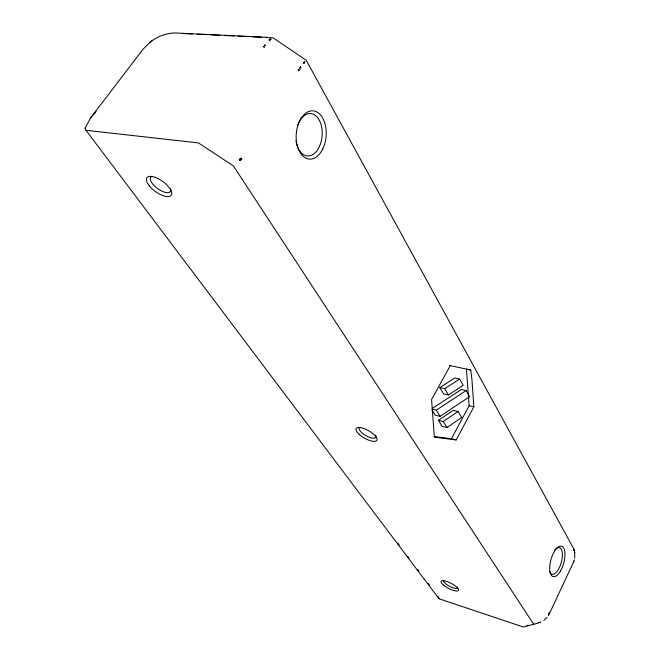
<?xml version="1.0" encoding="UTF-8"?>
<svg xmlns="http://www.w3.org/2000/svg" width="660" height="660" viewBox="0 0 660 660"><rect width="100%" height="100%" fill="white"/><g stroke="black" fill="none" stroke-linecap="round" stroke-linejoin="round"><path stroke-width="0.99" d="M574.728 552.387L574.703 558.22M573.631 548.897L574.101 550.275M538.956 622.71L540.326 622.207M573.845 561.338L574.357 559.804M549.475 613.553L573.408 562.369M573.317 562.601L573.936 561.107M538.593 622.974L523.306 627L438.949 598.727L85.981 130.3L85.033 128.147L90.7 117.752L143.187 49.054L150.331 41.984M450.31 365.582L431.574 399.572L434.354 437.143L456.184 439.931L473.863 406.799L471.916 379.467L470.745 370.054L449.435 365.425M434.107 436.565L451.432 438.735L469.12 405.71L466.455 369.138L470.745 370.054M90.7 117.752L96.129 111.581M241.048 158.194L239.588 160L240.124 160.529L241.923 159.043L239.976 160.38L241.494 158.614L239.588 160L239.176 159.637L241.048 158.194L239.423 159.852M547.082 617.356L543.848 620.4M239.786 160.19L241.494 158.614M151.726 40.945C159.085 35.623 168.193 32.505 177.317 33.05L267.473 37.331M150.076 42.174L151.85 40.837M446.935 427.54L461.67 417.483L458.122 411.477L453.337 410.347L438.413 420.329L442.134 426.36L446.935 427.54L443.239 421.501L438.413 420.329M443.239 421.501L458.122 411.477M431.92 409.777L435.245 415.181L440.088 416.344L469.656 396.66L466.166 390.538L461.381 389.474L432.3 408.449M432.415 409.241L436.31 410.165L466.166 390.538M448.379 394.96L463.196 385.333L459.632 379.071L454.806 378.015L439.799 387.568L443.536 393.855L448.379 394.96L444.659 388.666L439.799 387.568M444.659 388.666L459.632 379.071M527.002 625.589L528.107 625.177M538.981 622.603L540.358 622.083M85.033 128.147L85.61 128.048M183.084 33.536L192.283 33.974M197.398 34.221L206.605 34.658M210.697 34.856L219.895 35.294M225.011 35.533L234.209 35.97M238.301 36.168L247.508 36.605M252.623 36.853L261.822 37.29M265.914 37.48L273.075 37.826L306.199 60.217L573.565 548.485M85.981 130.3L198.445 142.915L233.409 165.932L533.767 624.368M469.12 405.71L473.863 406.799M451.432 438.735L456.184 439.931M397.963 543.155L399.201 544.797M407.88 556.331L409.117 557.981M417.796 569.506L419.034 571.156M428.332 583.514L429.569 585.156M436.31 410.165L440.088 416.344M438.248 596.689L438.949 598.727M573.639 548.848L574.126 550.135M574.769 552.601L574.505 551.281M457.71 587.755A7.953 2.31 27.7 0 1 449.584 586.327A7.953 2.31 27.7 0 1 443.66 580.412M457.578 587.02A7.953 2.31 27.7 0 1 457.718 587.532M376.126 436.664A9.644 3.465 29.6 0 1 365.788 435.567A9.644 3.465 29.6 0 1 359.774 427.292M375.606 435.08A9.644 3.465 29.6 0 1 375.837 435.509M170.47 188.405A12.136 5.057 35.9 0 1 158.317 189.082A12.136 5.057 35.9 0 1 152.617 176.311M554.656 549.962A13.86 5.833 -74.5 0 1 562.213 552.123A13.86 5.833 -74.5 0 1 557.906 570.232A13.86 5.833 -74.5 0 1 549.557 571.395M298.782 122.57A21.252 13.167 -85.6 0 1 319.506 120.623A21.252 13.167 -85.6 0 1 314.465 153.368A21.252 13.167 -85.6 0 1 296.026 140.456M297.462 125.821A21.252 13.167 -85.6 0 1 298.081 124.154M573.598 549.005L574.052 550.399L573.598 549.005M549.45 612.653L548.823 613.99L549.45 612.653M549.095 613.981L548.501 615.211L549.095 613.981M298.188 69.853L299.029 70.694L298.188 69.853M299.335 68.244L300.052 69.209L299.335 68.244M264.437 47.099L263.224 46.563L264.437 47.099M300.399 66.767L300.094 67.18L301.001 67.823L300.399 66.767M265.617 45.507L264.322 45.111L265.617 45.507M303.303 63.013L303.979 63.484L303.303 63.013M303.905 62.321L304.491 62.733L303.905 62.321M269.808 40.384L269.033 39.889L269.808 40.384M304.409 61.776L304.903 62.122L304.409 61.776M270.46 39.724L269.783 39.295L270.46 39.724M271.021 39.212L270.451 38.849L271.021 39.212M443.726 585.288A9.826 2.846 27.7 0 0 458.345 590.617A9.826 2.846 27.7 0 0 447.315 581.625A9.826 2.846 27.7 0 0 443.726 585.288M359.065 434.272A11.921 4.257 29.6 0 0 376.745 440.542A11.921 4.257 29.6 0 0 363.8 428.488A11.921 4.257 29.6 0 0 359.065 434.272M149.292 185.79A15.007 6.229 35.9 0 0 170.973 195.583A15.007 6.229 35.9 0 0 156.964 178.068A15.007 6.229 35.9 0 0 149.292 185.79M560.398 571.172A15.782 6.625 -74.5 0 0 561.899 546.315A15.782 6.625 -74.5 0 0 549.739 566.726A15.782 6.625 -74.5 0 0 560.398 571.172M322.707 149.061A24.205 14.974 -85.6 0 0 313.822 110.921A24.205 14.974 -85.6 0 0 297.049 144.911A24.205 14.974 -85.6 0 0 322.707 149.061"/></g></svg>
